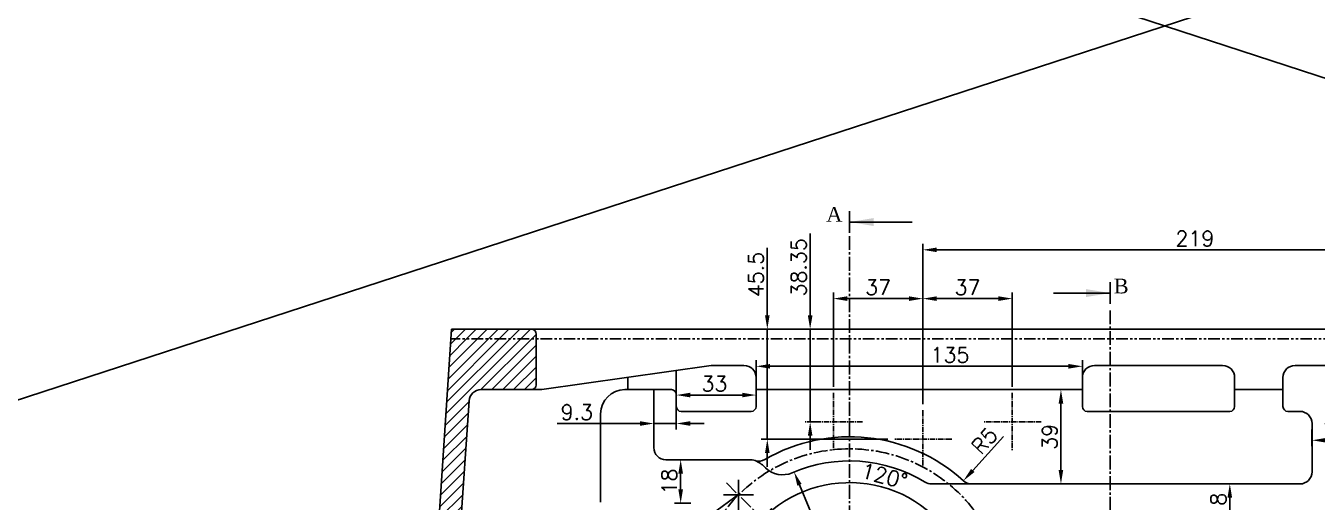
# Model space of a CAD drawing. Header units: millimetres. Extents: x -3508 to 12243, y -3609 to 4092.
# Drawn here: x 4872 to 5406, y 3022 to 3219 of the extents above; entities that cross this region are included whole.
import ezdxf

# ---------------------------------------------------------------- set-up
doc = ezdxf.new("R2010")
doc.units = ezdxf.units.MM
doc.header["$LTSCALE"] = 0.3
doc.header["$PDSIZE"] = -50
doc.linetypes.add('CENTER2', pattern=[28.575, 19.05, -3.175, 3.175, -3.175])
doc.linetypes.add('PHANTOM2', pattern=[31.75, 15.875, -3.175, 3.175, -3.175, 3.175, -3.175])
for name, color, linetype in [('center', 1, 'CENTER2'), ('CHAIN ...', 8, 'PHANTOM2'), ('hatch', 6, 'Continuous')]:
    doc.layers.add(name, color=color, linetype=linetype)
doc.styles.add('ROMANTIC', font='romantic.ttf')
doc.styles.add('rs', font='romans.shx')
doc.styles.get("Standard").update_dxf_attribs({"font": 'romans.shx', "width": 1.2})
doc.dimstyles.new('ISO-25', dxfattribs={"dimscale": 2.5, "dimtxt": 2.5, "dimasz": 2.5, "dimexe": 0.7, "dimexo": 0.625, "dimtad": 1, "dimdec": 3, "dimlfac": -1, "dimzin": 9, "dimdsep": 46, "dimtxsty": 'Standard', "dimcen": 2.5, "dimclrd": 1, "dimclre": 1, "dimclrt": 7, "dimazin": 0, "dimtfac": 0.65, "dimtdec": 3, "dimtmove": 0, "dimatfit": 3, "dimfxl": 0, "dimtolj": 1, "dimarcsym": 0})
doc.dimstyles.new('sarab', dxfattribs={"dimscale": 3, "dimtxt": 2.5, "dimasz": 2.3, "dimexe": 1, "dimexo": 1, "dimtad": 1, "dimdec": 3, "dimdsep": 46, "dimtxsty": 'rs', "dimcen": 0, "dimclrd": 1, "dimclre": 1, "dimclrt": 7, "dimadec": 3, "dimazin": 2, "dimtfac": 1, "dimtdec": 3, "dimtmove": 0, "dimatfit": 3, "dimfxl": 0, "dimarcsym": 0})
pattern_1 = [(45, (1118.387, 3024.482), (-2.245064, 2.245064), [])]

# ---------------------------------------------------------------- blocks, each defined once
blk = doc.blocks.new('*D664')
at = {"color": 1, "lineweight": -2, "transparency": 16777216}
for p, q in [((5403.87, 3052.23), (5403.87, 3045.28)), ((5416.12, 3047.78), (5409.62, 3047.78))]:
    blk.add_line(p, q, dxfattribs=at)
at = {"color": 1, "transparency": 16777216}
for points in [[(5409.62, 3048.73), (5409.62, 3046.82), (5403.87, 3047.78)], [(5416.12, 3048.73), (5416.12, 3046.82), (5421.87, 3047.78)]]:
    blk.add_solid(points, dxfattribs=at)
at = {"layer": 'Defpoints', "color": 0, "transparency": 16777216}
for p in [(5403.87, 3054.73), (5403.87, 3047.78), (5421.87, 3047.78)]:
    blk.add_point(p, dxfattribs=at)
at = {"color": 7, "transparency": 16777216, "insert": (5412.87, 3052.46), "char_height": 6.25, "attachment_point": 5, "style": 'rs'}
blk.add_mtext('18', dxfattribs=at)
blk = doc.blocks.new('*D665')
at = {"color": 1, "lineweight": -2, "transparency": 16777216}
for p, q in [((5369.87, 3017.48), (5369.87, 3023.98)), ((5370.75, 3011.73), (5367.37, 3011.73))]:
    blk.add_line(p, q, dxfattribs=at)
at = {"color": 1, "transparency": 16777216}
for points in [[(5368.91, 3023.98), (5370.83, 3023.98), (5369.87, 3029.73)], [(5368.91, 3017.48), (5370.83, 3017.48), (5369.87, 3011.73)]]:
    blk.add_solid(points, dxfattribs=at)
at = {"layer": 'Defpoints', "color": 0, "transparency": 16777216}
for p in [(5369.87, 3029.73), (5369.87, 3029.73), (5373.25, 3011.73)]:
    blk.add_point(p, dxfattribs=at)
at = {"color": 7, "transparency": 16777216, "insert": (5365.18, 3020.73), "char_height": 6.25, "attachment_point": 5, "rotation": 90, "style": 'rs'}
blk.add_mtext('18', dxfattribs=at)
blk = doc.blocks.new('*D666')
at = {"color": 1, "lineweight": -2, "transparency": 16777216}
for p, q in [((5173.87, 3071.23), (5173.87, 3080.87)), ((5303.12, 3078.37), (5179.62, 3078.37)), ((5308.87, 3073.13), (5308.87, 3080.87))]:
    blk.add_line(p, q, dxfattribs=at)
at = {"color": 1, "transparency": 16777216}
for points in [[(5179.62, 3079.33), (5179.62, 3077.41), (5173.87, 3078.37)], [(5303.12, 3079.33), (5303.12, 3077.41), (5308.87, 3078.37)]]:
    blk.add_solid(points, dxfattribs=at)
at = {"layer": 'Defpoints', "color": 0, "transparency": 16777216}
for p in [(5173.87, 3078.37), (5173.87, 3068.73), (5308.87, 3070.63)]:
    blk.add_point(p, dxfattribs=at)
at = {"color": 7, "transparency": 16777216, "insert": (5254.08, 3083.06), "char_height": 6.25, "attachment_point": 5, "style": 'rs'}
blk.add_mtext('135', dxfattribs=at)
blk = doc.blocks.new('*D667')
at = {"color": 1, "lineweight": -2, "transparency": 16777216}
for p, q in [((5140.87, 3064.23), (5140.87, 3063.98)), ((5168.12, 3066.48), (5146.62, 3066.48)), ((5173.87, 3066.23), (5173.87, 3063.98))]:
    blk.add_line(p, q, dxfattribs=at)
at = {"color": 1, "transparency": 16777216}
for points in [[(5146.62, 3067.44), (5146.62, 3065.52), (5140.87, 3066.48)], [(5168.12, 3067.44), (5168.12, 3065.52), (5173.87, 3066.48)]]:
    blk.add_solid(points, dxfattribs=at)
at = {"layer": 'Defpoints', "color": 0, "transparency": 16777216}
for p in [(5140.87, 3066.73), (5173.87, 3068.73), (5140.87, 3066.48)]:
    blk.add_point(p, dxfattribs=at)
at = {"color": 7, "transparency": 16777216, "insert": (5156.62, 3071.17), "char_height": 6.25, "attachment_point": 5, "style": 'rs'}
blk.add_mtext('33', dxfattribs=at)
blk = doc.blocks.new('*D668')
at = {"color": 1, "lineweight": -2, "transparency": 16777216}
for p, q in [((5306.37, 3068.73), (5297.5, 3068.73)), ((5300, 3062.98), (5300, 3035.48))]:
    blk.add_line(p, q, dxfattribs=at)
at = {"color": 1, "transparency": 16777216}
for points in [[(5299.04, 3062.98), (5300.95, 3062.98), (5300, 3068.73)], [(5299.04, 3035.48), (5300.95, 3035.48), (5300, 3029.73)]]:
    blk.add_solid(points, dxfattribs=at)
at = {"layer": 'Defpoints', "color": 0, "transparency": 16777216}
for p in [(5308.87, 3068.73), (5300, 3029.73), (5300, 3029.73)]:
    blk.add_point(p, dxfattribs=at)
at = {"color": 7, "transparency": 16777216, "insert": (5295.31, 3049.23), "char_height": 6.25, "attachment_point": 5, "rotation": 90, "style": 'rs'}
blk.add_mtext('39', dxfattribs=at)
blk = doc.blocks.new('*D669')
at = {"color": 1, "lineweight": -2, "transparency": 16777216}
for p, q in [((5131.57, 3066.23), (5131.57, 3052.21)), ((5140.87, 3064.23), (5140.87, 3052.21)), ((5125.82, 3054.71), (5091.6, 3054.71)), ((5140.87, 3054.71), (5131.57, 3054.71)), ((5146.62, 3054.71), (5152.37, 3054.71))]:
    blk.add_line(p, q, dxfattribs=at)
at = {"color": 1, "transparency": 16777216}
for points in [[(5125.82, 3055.67), (5125.82, 3053.75), (5131.57, 3054.71)], [(5146.62, 3055.67), (5146.62, 3053.75), (5140.87, 3054.71)]]:
    blk.add_solid(points, dxfattribs=at)
at = {"layer": 'Defpoints', "color": 0, "transparency": 16777216}
for p in [(5131.57, 3068.73), (5140.87, 3066.73), (5131.57, 3054.71)]:
    blk.add_point(p, dxfattribs=at)
at = {"color": 7, "transparency": 16777216, "insert": (5099.71, 3059.4), "char_height": 6.25, "attachment_point": 5, "style": 'rs'}
blk.add_mtext('9.3', dxfattribs=at)
blk = doc.blocks.new('*D670')
at = {"color": 1, "lineweight": -2, "transparency": 16777216}
for p, q in [((5139.07, 3039.73), (5145.17, 3039.73)), ((5142.67, 3033.98), (5142.67, 3027.48)), ((5146.86, 3021.73), (5140.17, 3021.73))]:
    blk.add_line(p, q, dxfattribs=at)
at = {"color": 1, "transparency": 16777216}
for points in [[(5141.72, 3033.98), (5143.63, 3033.98), (5142.67, 3039.73)], [(5141.72, 3027.48), (5143.63, 3027.48), (5142.67, 3021.73)]]:
    blk.add_solid(points, dxfattribs=at)
at = {"layer": 'Defpoints', "color": 0, "transparency": 16777216}
for p in [(5136.57, 3039.73), (5142.67, 3021.73), (5149.36, 3021.73)]:
    blk.add_point(p, dxfattribs=at)
at = {"color": 7, "transparency": 16777216, "insert": (5137.99, 3030.73), "char_height": 6.25, "attachment_point": 5, "rotation": 90, "style": 'rs'}
blk.add_mtext('18', dxfattribs=at)
blk = doc.blocks.new('*D676')
at = {"color": 1, "lineweight": -2, "transparency": 16777216}
blk.add_line((5212.57, 2979.23), (5191.82, 3029.35), dxfattribs=at)
at = {"color": 1, "transparency": 16777216}
blk.add_solid([(5192.7, 3029.72), (5190.93, 3028.98), (5189.62, 3034.66)], dxfattribs=at)
at = {"layer": 'Defpoints', "color": 0, "transparency": 16777216}
for p in [(5189.62, 3034.66), (5212.57, 2979.23)]:
    blk.add_point(p, dxfattribs=at)
at = {"color": 7, "transparency": 16777216, "insert": (5207.84, 3002.9), "char_height": 6.25, "attachment_point": 5, "rotation": 292.495, "style": 'rs'}
blk.add_mtext('R60', dxfattribs=at)
blk = doc.blocks.new('*D682')
at = {"color": 1, "lineweight": -2, "transparency": 16777216}
for p, q in [((5242.87, 3062.73), (5242.87, 3129.04)), ((5456.12, 3126.54), (5248.62, 3126.54))]:
    blk.add_line(p, q, dxfattribs=at)
at = {"color": 1, "transparency": 16777216}
for points in [[(5248.62, 3127.49), (5248.62, 3125.58), (5242.87, 3126.54)], [(5456.12, 3127.49), (5456.12, 3125.58), (5461.87, 3126.54)]]:
    blk.add_solid(points, dxfattribs=at)
at = {"layer": 'Defpoints', "color": 0, "transparency": 16777216}
for p in [(5242.87, 3126.54), (5461.87, 3126.54), (5242.87, 3060.23)]:
    blk.add_point(p, dxfattribs=at)
at = {"color": 7, "transparency": 16777216, "insert": (5355.4, 3131.22), "char_height": 6.25, "attachment_point": 5, "style": 'rs'}
blk.add_mtext('219', dxfattribs=at)
blk = doc.blocks.new('*D683')
at = {"color": 1, "lineweight": -2, "transparency": 16777216}
for p, q in [((5242.87, 3096.23), (5242.87, 3108.86)), ((5248.62, 3106.36), (5274.12, 3106.36)), ((5279.87, 3069.88), (5279.87, 3108.86))]:
    blk.add_line(p, q, dxfattribs=at)
at = {"color": 1, "transparency": 16777216}
for points in [[(5248.62, 3107.32), (5248.62, 3105.4), (5242.87, 3106.36)], [(5274.12, 3107.32), (5274.12, 3105.4), (5279.87, 3106.36)]]:
    blk.add_solid(points, dxfattribs=at)
at = {"layer": 'Defpoints', "color": 0, "transparency": 16777216}
for p in [(5279.87, 3106.36), (5242.87, 3093.73), (5279.87, 3067.38)]:
    blk.add_point(p, dxfattribs=at)
at = {"color": 7, "transparency": 16777216, "insert": (5261.37, 3111.05), "char_height": 6.25, "attachment_point": 5, "style": 'rs'}
blk.add_mtext('37', dxfattribs=at)
blk = doc.blocks.new('*D684')
at = {"color": 1, "lineweight": -2, "transparency": 16777216}
for p, q in [((5205.87, 3069.88), (5205.87, 3108.86)), ((5237.12, 3106.36), (5211.62, 3106.36)), ((5242.87, 3096.23), (5242.87, 3108.86))]:
    blk.add_line(p, q, dxfattribs=at)
at = {"color": 1, "transparency": 16777216}
for points in [[(5211.62, 3107.32), (5211.62, 3105.4), (5205.87, 3106.36)], [(5237.12, 3107.32), (5237.12, 3105.4), (5242.87, 3106.36)]]:
    blk.add_solid(points, dxfattribs=at)
at = {"layer": 'Defpoints', "color": 0, "transparency": 16777216}
for p in [(5205.87, 3106.36), (5242.87, 3093.73), (5205.87, 3067.38)]:
    blk.add_point(p, dxfattribs=at)
at = {"color": 7, "transparency": 16777216, "insert": (5224.37, 3111.05), "char_height": 6.25, "attachment_point": 5, "style": 'rs'}
blk.add_mtext('37', dxfattribs=at)
blk = doc.blocks.new('*D685')
at = {"color": 1, "lineweight": -2, "transparency": 16777216}
for p, q in [((5196.25, 3099.48), (5196.25, 3133.35)), ((5203.37, 3093.73), (5193.75, 3093.73)), ((5196.25, 3055.38), (5196.25, 3093.73)), ((5196.37, 3055.38), (5198.75, 3055.38)), ((5196.25, 3049.63), (5196.25, 3043.88))]:
    blk.add_line(p, q, dxfattribs=at)
at = {"color": 1, "transparency": 16777216}
for points in [[(5195.29, 3099.48), (5197.21, 3099.48), (5196.25, 3093.73)], [(5195.29, 3049.63), (5197.21, 3049.63), (5196.25, 3055.38)]]:
    blk.add_solid(points, dxfattribs=at)
at = {"layer": 'Defpoints', "color": 0, "transparency": 16777216}
for p in [(5205.87, 3093.73), (5193.87, 3055.38), (5196.25, 3055.38)]:
    blk.add_point(p, dxfattribs=at)
at = {"color": 7, "transparency": 16777216, "insert": (5191.56, 3119.29), "char_height": 6.25, "attachment_point": 5, "rotation": 90, "style": 'rs'}
blk.add_mtext('38.35', dxfattribs=at)
blk = doc.blocks.new('*D686')
at = {"color": 1, "lineweight": -2, "transparency": 16777216}
for p, q in [((5178.51, 3099.48), (5178.51, 3127.4)), ((5203.37, 3093.73), (5176.01, 3093.73)), ((5178.51, 3048.23), (5178.51, 3093.73)), ((5228.37, 3048.23), (5176.01, 3048.23)), ((5178.51, 3042.48), (5178.51, 3036.73))]:
    blk.add_line(p, q, dxfattribs=at)
at = {"color": 1, "transparency": 16777216}
for points in [[(5177.56, 3099.48), (5179.47, 3099.48), (5178.51, 3093.73)], [(5177.56, 3042.48), (5179.47, 3042.48), (5178.51, 3048.23)]]:
    blk.add_solid(points, dxfattribs=at)
at = {"layer": 'Defpoints', "color": 0, "transparency": 16777216}
for p in [(5205.87, 3093.73), (5178.51, 3048.23), (5230.87, 3048.23)]:
    blk.add_point(p, dxfattribs=at)
at = {"color": 7, "transparency": 16777216, "insert": (5173.83, 3116.31), "char_height": 6.25, "attachment_point": 5, "rotation": 90, "style": 'rs'}
blk.add_mtext('45.5', dxfattribs=at)
blk = doc.blocks.new('*D687')
at = {"color": 1, "lineweight": -2, "transparency": 16777216}
for p, q in [((5167.17, 3025.83), (5155.13, 3016.89)), ((5150.51, 3013.46), (5127.57, 2996.43))]:
    blk.add_line(p, q, dxfattribs=at)
at = {"color": 1, "transparency": 16777216}
blk.add_solid([(5149.94, 3014.23), (5151.08, 3012.69), (5155.13, 3016.89)], dxfattribs=at)
at = {"layer": 'Defpoints', "color": 0, "transparency": 16777216}
for p in [(5167.17, 3025.83), (5155.13, 3016.89)]:
    blk.add_point(p, dxfattribs=at)
at = {"color": 7, "transparency": 16777216, "insert": (5132.48, 3005.92), "char_height": 6.25, "attachment_point": 5, "rotation": 36.5808, "style": 'rs'}
blk.add_mtext('R15', dxfattribs=at)
blk = doc.blocks.new('*D692')
at = {"color": 1, "lineweight": -2, "transparency": 16777216}
blk.add_line((5276.3, 3049.34), (5263.52, 3035.28), dxfattribs=at)
at = {"color": 1, "transparency": 16777216}
blk.add_solid([(5262.81, 3035.93), (5264.23, 3034.64), (5259.65, 3031.03)], dxfattribs=at)
at = {"layer": 'Defpoints', "color": 0, "transparency": 16777216}
for p in [(5263.02, 3034.73), (5259.65, 3031.03)]:
    blk.add_point(p, dxfattribs=at)
at = {"color": 7, "transparency": 16777216, "insert": (5268.37, 3047.59), "char_height": 6.25, "attachment_point": 5, "rotation": 47.7314, "style": 'rs'}
blk.add_mtext('R5', dxfattribs=at)
blk = doc.blocks.new('*D579')
at = {"color": 1, "lineweight": -2, "transparency": 16777216}
blk.add_arc((5212.57, 2979.23), 51.04, 141.4587, 248.5413, dxfattribs=at)
at = {"color": 1, "transparency": 16777216}
for points in [[(5171.94, 3011.66), (5173.37, 3010.39), (5176.48, 3015.31)], [(5194.2, 2932.64), (5193.6, 2930.82), (5199.36, 2929.93)]]:
    blk.add_solid(points, dxfattribs=at)
at = {"layer": 'Defpoints', "color": 0, "transparency": 16777216}
for p in [(5161.64, 3030.15), (5212.57, 2979.23), (5212.57, 2979.23), (5170.77, 2949.95), (5193.93, 2909.66)]:
    blk.add_point(p, dxfattribs=at)
at = {"color": 7, "transparency": 16777216, "insert": (5167.38, 2968.94), "char_height": 6.25, "attachment_point": 5, "rotation": 282.8193, "style": 'rs'}
blk.add_mtext('120°', dxfattribs=at)
blk = doc.blocks.new('*D580')
at = {"color": 1, "lineweight": -2, "transparency": 16777216}
blk.add_arc((5212.57, 2979.23), 51.04, 21.4587, 128.5413, dxfattribs=at)
at = {"color": 1, "transparency": 16777216}
for points in [[(5181.41, 3018.43), (5180.13, 3019.86), (5176.48, 3015.31)], [(5260.98, 2998.2), (5259.16, 2997.6), (5261.87, 2992.44)]]:
    blk.add_solid(points, dxfattribs=at)
at = {"layer": 'Defpoints', "color": 0, "transparency": 16777216}
for p in [(5161.64, 3030.15), (5241.84, 3021.03), (5282.14, 2997.87), (5212.57, 2979.23), (5212.57, 2979.23)]:
    blk.add_point(p, dxfattribs=at)
at = {"color": 7, "transparency": 16777216, "insert": (5226.99, 3033.05), "char_height": 6.25, "attachment_point": 5, "rotation": 345, "style": 'rs'}
blk.add_mtext('120°', dxfattribs=at)

msp = doc.modelspace()

# ---------------------------------------------------------------- hatches: boundary and pattern name
at = {"layer": 'hatch'}
h = msp.add_hatch(dxfattribs=at)
h.set_pattern_fill('ANSI31', color=256, style=0)
h.set_pattern_definition(pattern_1)
h.paths.add_polyline_path([(5080.8715, 3093.7266), (5047.8715, 3093.7266), (5047.6042, 3089.7266), (5082.8715, 3089.7266), (5082.8715, 3091.7266, 0.41421356)])
h = msp.add_hatch(dxfattribs=at)
h.set_pattern_fill('ANSI31', color=256, style=0)
h.set_pattern_definition(pattern_1)
h.paths.add_polyline_path([(5082.8715, 3089.7266), (5047.8715, 3089.7266), (5035.1804, 2903.2266), (5044.2013, 2903.2266), (5055.1462, 3064.066, -0.39445035), (5060.1347, 3068.7266), (5080.8715, 3068.7266, 0.41421356), (5082.8715, 3070.7266)])

# ---------------------------------------------------------------- linework, layer by layer
for p, q in [((2666.3122, 4091.8082), (8019.6586, 2346.5266)), ((2666.3122, 2346.5266), (8019.6586, 4091.8082)), ((5032.8931, 2869.6122), (5047.8715, 3093.7266)), ((5612.8715, 3093.7266), (5047.8715, 3093.7266)), ((5082.8715, 3091.7266), (5082.8715, 3070.7266)), ((5085.2921, 3068.7266), (5155.2921, 3078.7266)), ((5168.8715, 3078.7266), (5155.2921, 3078.7266)), ((5366.8715, 3078.7266), (5313.8715, 3078.7266)), ((5466.8715, 3078.7266), (5396.8715, 3078.7266)), ((5120.8715, 3073.8094), (5120.8715, 3068.7266)), ((5140.8715, 3076.6665), (5140.8715, 3061.7266)), ((5140.8715, 3076.6665), (5140.8715, 3061.7266)), ((5140.8715, 3076.6665), (5140.8715, 3061.7266)), ((5173.8715, 3073.7266), (5173.8715, 3061.7266)), ((5308.8715, 3073.7266), (5308.8715, 3061.7266)), ((5371.8715, 3073.7266), (5371.8715, 3061.7266)), ((5391.8715, 3073.7266), (5391.8715, 3061.7266)), ((5085.2921, 3068.7266), (5060.1347, 3068.7266)), ((5138.8715, 3068.7266), (5119.5715, 3068.7266)), ((5131.5715, 3068.7266), (5131.5715, 3044.7266)), ((5308.8715, 3068.7266), (5173.8715, 3068.7266)), ((5391.8715, 3068.7266), (5371.8715, 3068.7266)), ((5041.8823, 2869.1484), (5055.1462, 3064.066)), ((5109.5715, 3058.7266), (5109.5715, 3022.1875)), ((5171.8715, 3059.7266), (5142.8715, 3059.7266)), ((5369.8715, 3059.7266), (5310.8715, 3059.7266)), ((5398.8715, 3059.7266), (5393.8715, 3059.7266)), ((5403.8715, 3054.7266), (5403.8715, 3034.7266)), ((5171.7311, 3039.7266), (5136.5715, 3039.7266)), ((5398.8715, 3029.7266), (5246.4057, 3029.7266))]:
    msp.add_line(p, q)
at = {"color": 60}
for p, q in [((5212.5715, 3133.5315), (5212.5715, 3142.5484)), ((5212.5715, 3135.4316), (5212.5715, 3142.4316)), ((5320.3878, 3104.1445), (5320.3878, 3113.1614))]:
    msp.add_line(p, q, dxfattribs=at)
at = {"color": 1}
for p, q in [((5166.6096, 3018.9385), (5166.6096, 3031.4385)), ((5160.3596, 3025.1885), (5172.8596, 3025.1885))]:
    msp.add_line(p, q, dxfattribs=at)
for centre, radius, start, end in [((5080.8715, 3091.7266), 2, 0, 90), ((5168.8715, 3073.7266), 5, 0, 90), ((5313.8715, 3073.7266), 5, 90, 180), ((5366.8715, 3073.7266), 5, 0, 90), ((5396.8715, 3073.7266), 5, 90, 180), ((5060.1347, 3063.7266), 5, 90, 176.107091), ((5080.8715, 3070.7266), 2, 270, 0), ((5119.5715, 3058.7266), 10, 90, 180), ((5138.8715, 3066.7266), 2, 0, 90), ((5142.8715, 3061.7266), 2, 180, 270), ((5171.8715, 3061.7266), 2, 270, 0), ((5310.8715, 3061.7266), 2, 180, 270), ((5369.8715, 3061.7266), 2, 270, 0), ((5393.8715, 3061.7266), 2, 180, 270), ((5398.8715, 3054.7266), 5, 0, 90), ((5212.5715, 2979.2266), 70, 47.731416, 120.024954), ((5136.5715, 3044.7266), 5, 180, 270), ((5171.7311, 3034.7266), 5, 62.873247, 90), ((5175.0433, 3044.1621), 5, 250.657703, 300.024954), ((5167.1715, 3025.8266), 15, 44.997421, 62.873247), ((5184.85, 3043.5035), 10, 224.997421, 293.329724), ((5212.5715, 2979.2266), 60, 58.632496, 113.329724), ((5398.8715, 3034.7266), 5, 270, 0), ((5246.4057, 3034.7266), 5, 238.632496, 270), ((5263.0171, 3034.7266), 5, 227.731416, 270)]:
    msp.add_arc(centre, radius, start, end)
at = {"layer": 'center'}
for p, q in [((5212.5715, 3132.1956), (5212.5715, 3006.1761)), ((5320.3878, 3101.4815), (5320.3878, 2986.5299)), ((5161.6438, 3030.1544), (5212.5715, 2979.2266))]:
    msp.add_line(p, q, dxfattribs=at)
at = {"layer": 'center', "ltscale": 0.4}
for p, q in [((5205.8715, 3067.3766), (5205.8715, 3043.3766)), ((5279.8715, 3067.3766), (5279.8715, 3043.3766)), ((5242.8715, 3060.2266), (5242.8715, 3036.2266)), ((5217.8715, 3055.3766), (5193.8715, 3055.3766)), ((5291.8715, 3055.3766), (5267.8715, 3055.3766)), ((5254.8715, 3048.2266), (5230.8715, 3048.2266))]:
    msp.add_line(p, q, dxfattribs=at)
at = {"layer": 'center'}
msp.add_circle((5212.5715, 2979.2266), 65, dxfattribs=at)
at = {"layer": 'CHAIN ...'}
msp.add_line((5613.3844, 3089.7266), (5047.6042, 3089.7266), dxfattribs=at)

# ---------------------------------------------------------------- texts
at = {"style": 'ROMANTIC'}
for s, p in [('A', (5202.9177, 3138.156)), ('B', (5321.8656, 3108.4978))]:
    msp.add_text(s, height=6.1, dxfattribs=at).set_placement(p)

# ---------------------------------------------------------------- dimensions: what is measured, and where the dimension line sits
for base, p2, picture, middle in [((5196.2515, 3055.3766), (5193.8715, 3055.3766), '*D685', (5196.2515, 3119.2891)), ((5178.5137, 3048.2266), (5230.8715, 3048.2266), '*D686', (5178.5137, 3116.3129))]:
    dim = msp.add_linear_dim(base=base, p1=(5205.8715, 3093.7266), p2=p2, angle=90, dimstyle='sarab', override={"dimscale": 2.5, "dimdec": 2, "dimadec": 2, "dimtdec": 2, "dimatfit": 0})
    dim.commit()
    dim.dimension.update_dxf_attribs({"geometry": picture, "text_midpoint": middle, "dimtype": 160})
for base, p1, p2, picture, middle in [((5242.8715, 3126.5354), (5461.8715, 3126.5354), (5242.8715, 3060.2266), '*D682', (5355.3968, 3126.5354)), ((5173.8715, 3078.3687), (5308.8715, 3070.6276), (5173.8715, 3068.7266), '*D666', (5254.0849, 3078.3687)), ((5140.8715, 3066.4791), (5173.8715, 3068.7266), (5140.8715, 3066.7266), '*D667', (5156.6159, 3066.4791)), ((5131.5715, 3054.7095), (5140.8715, 3066.7266), (5131.5715, 3068.7266), '*D669', (5099.7146, 3054.7095))]:
    dim = msp.add_linear_dim(base=base, p1=p1, p2=p2, dimstyle='sarab', override={"dimscale": 2.5, "dimdec": 2, "dimadec": 2, "dimtdec": 2, "dimatfit": 0})
    dim.commit()
    dim.dimension.update_dxf_attribs({"geometry": picture, "text_midpoint": middle, "dimtype": 160})
for base, p1, p2, picture, middle in [((5205.8715, 3106.3623), (5242.8715, 3093.7266), (5205.8715, 3067.3766), '*D684', (5224.3715, 3111.0498)), ((5279.8715, 3106.3623), (5242.8715, 3093.7266), (5279.8715, 3067.3766), '*D683', (5261.3715, 3111.0498)), ((5403.8715, 3047.7754), (5421.8715, 3047.7754), (5403.8715, 3054.7266), '*D664', (5412.8715, 3052.4629))]:
    dim = msp.add_linear_dim(base=base, p1=p1, p2=p2, dimstyle='sarab', override={"dimscale": 2.5, "dimdec": 2, "dimadec": 2, "dimtdec": 2, "dimatfit": 0})
    dim.commit()
    dim.dimension.update_dxf_attribs({"geometry": picture, "text_midpoint": middle})
for base, p1, p2, picture, middle in [((5299.9965, 3029.7266), (5308.8715, 3068.7266), (5299.9965, 3029.7266), '*D668', (5295.309, 3049.2266)), ((5142.6739, 3021.7266), (5136.5715, 3039.7266), (5149.3617, 3021.7266), '*D670', (5137.9864, 3030.7266)), ((5369.8715, 3029.7266), (5373.2487, 3011.7266), (5369.8715, 3029.7266), '*D665', (5365.184, 3020.7266))]:
    dim = msp.add_linear_dim(base=base, p1=p1, p2=p2, angle=90, dimstyle='sarab', override={"dimscale": 2.5, "dimdec": 2, "dimadec": 2, "dimtdec": 2, "dimatfit": 0})
    dim.commit()
    dim.dimension.update_dxf_attribs({"geometry": picture, "text_midpoint": middle})
for center, mpoint, override, picture, middle in [((5263.0171, 3034.7266), (5259.654, 3031.0266), {"dimscale": 2.5, "dimdec": 2, "dimadec": 2, "dimtdec": 2}, '*D692', (5271.843, 3044.4369)), ((5212.5715, 2979.2266), (5189.6153, 3034.6613), {"dimscale": 2.5, "dimdec": 2, "dimadec": 2, "dimtdec": 2, "dimatfit": 0}, '*D676', (5203.5125, 3001.1025)), ((5167.1715, 3025.8266), (5155.1263, 3016.8872), {"dimscale": 2.5, "dimdec": 2, "dimadec": 2, "dimtdec": 2, "dimatfit": 0}, '*D687', (5135.2742, 3002.1541))]:
    dim = msp.add_radius_dim(center=center, mpoint=mpoint, dimstyle='sarab', override=override)
    dim.commit()
    dim.dimension.update_dxf_attribs({"geometry": picture, "text_midpoint": middle, "dimtype": 164})
dim = msp.add_angular_dim_2l(base=(5241.8447, 3021.0329), line1=((5161.6438, 3030.1544), (5212.5715, 2979.2266)), line2=((5282.1402, 2997.8674), (5212.5715, 2979.2266)), dimstyle='sarab', override={"dimscale": 2.5, "dimdec": 2, "dimcen": 2.5, "dimadec": 2, "dimtdec": 2})
dim.commit()
dim.dimension.update_dxf_attribs({"geometry": '*D580', "text_midpoint": (5226.9939, 3033.0515)})
dim = msp.add_angular_dim_2l(base=(5170.7652, 2949.9535), line1=((5193.9307, 2909.6579), (5212.5715, 2979.2266)), line2=((5161.6438, 3030.1544), (5212.5715, 2979.2266)), dimstyle='sarab', override={"dimscale": 2.5, "dimdec": 2, "dimcen": 2.5, "dimadec": 2, "dimtdec": 2})
dim.commit()
dim.dimension.update_dxf_attribs({"geometry": '*D579', "text_midpoint": (5162.8075, 2967.9028), "dimtype": 162})

# ---------------------------------------------------------------- leaders
for points in [[(5212.5715, 3138.04), (5238.464, 3138.04)], [(5320.3878, 3108.6529), (5296.8818, 3108.6529)]]:
    msp.add_leader(points, dimstyle='ISO-25', override={"dimscale": 2, "dimasz": 5})

doc.saveas('drawing.dxf')
